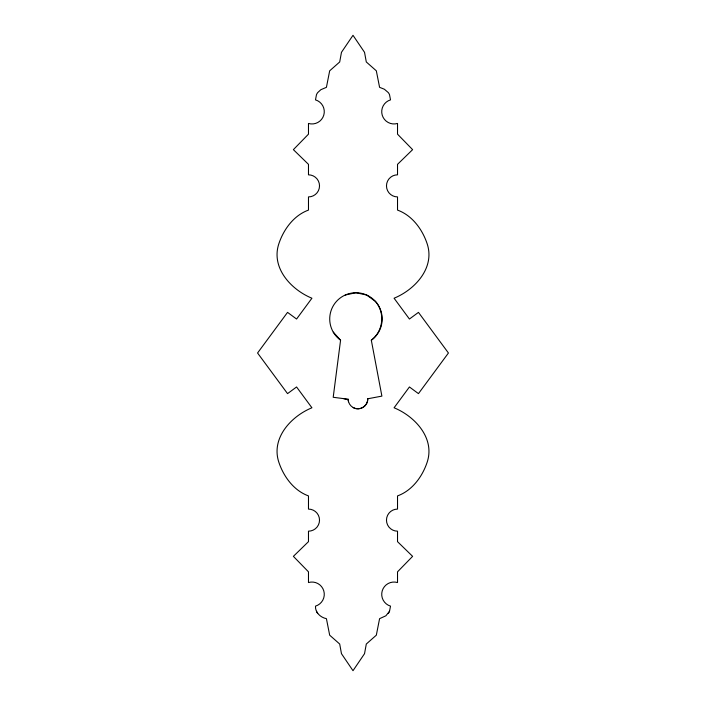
<?xml version="1.0" encoding="UTF-8"?>
<svg xmlns="http://www.w3.org/2000/svg" width="706" height="706" viewBox="0 0 706 706"><rect width="100%" height="100%" fill="white"/><g stroke="black" fill="none" stroke-linecap="round" stroke-linejoin="round"><path stroke-width="1.06" d="M345.269 295.002L355.948 292.734L366.617 295.002L375.451 301.427A26.228 26.228 0 0 1 371.312 340.213L381.893 396.11L367.755 398.784C368.126 406.029 359.469 411.289 353.212 407.6M371.312 340.213C383.376 331.105 385.326 312.873 375.451 301.427A26.228 26.228 0 0 0 336.444 301.427A26.228 26.228 0 0 0 340.574 340.213L333.206 397.284L348.12 399.208A9.822 9.822 0 0 0 358.154 408.809A9.822 9.822 0 0 0 367.755 398.784M389.527 611.272L390.515 606.127A12.302 12.302 0 0 1 382.228 590.834A12.302 12.302 0 0 1 397.522 582.547L397.522 571.834L412.613 556.354L397.522 541.652L397.522 531.177A11.04 11.04 0 0 1 386.482 520.128A11.04 11.04 0 0 1 397.522 509.088L397.522 495.903C412.216 490.608 422.453 476.506 427.209 462.086C435.09 438.091 414.899 416.337 394.08 407.777L409.427 386.967L418.455 393.63L448.434 353L418.455 312.37L409.427 319.033L394.08 298.223C414.899 289.663 435.09 267.909 427.209 243.914C422.453 229.494 412.216 215.392 397.522 210.097L397.522 196.912A11.04 11.04 0 0 1 386.482 185.872A11.04 11.04 0 0 1 397.522 174.823L397.522 164.348L412.613 149.646L397.522 134.166L397.522 123.453A12.302 12.302 0 0 1 382.228 115.166A12.302 12.302 0 0 1 390.515 99.873L389.527 94.728A10.564 10.564 0 0 0 388.3 92.592L384.364 89.23L379.581 87.332L376.324 70.821L366.299 61.969L364.534 52.315L353 35.3L341.466 52.315L339.701 61.969L329.676 70.821L326.419 87.332L320.842 89.706L317.7 92.592A10.564 10.564 0 0 0 316.473 94.728L315.485 99.873A12.302 12.302 0 0 1 323.772 115.166A12.302 12.302 0 0 1 308.478 123.453L308.478 134.166L293.387 149.646L308.478 164.348L308.478 174.823A11.04 11.04 0 0 1 319.518 185.872A11.04 11.04 0 0 1 308.478 196.912L308.478 210.097C293.784 215.392 283.547 229.494 278.791 243.914C270.91 267.909 291.101 289.663 311.92 298.223L296.573 319.033L287.545 312.37L257.566 353L287.545 393.63L296.573 386.967L311.92 407.777C291.101 416.337 270.91 438.091 278.791 462.086C283.547 476.506 293.784 490.608 308.478 495.903L308.478 509.088A11.04 11.04 0 0 1 319.518 520.128A11.04 11.04 0 0 1 308.478 531.177L308.478 541.652L293.387 556.354L308.478 571.834L308.478 582.547A12.302 12.302 0 0 1 323.772 590.834A12.302 12.302 0 0 1 315.485 606.127C315.07 612.508 320.515 617.485 326.419 618.668L329.676 635.179L339.701 644.031L341.466 653.685L353 670.7L364.534 653.685L366.299 644.031L376.324 635.179L379.581 618.668L385.9 615.782L389.527 611.272A10.564 10.564 0 0 1 388.3 613.408M343.654 398.634L348.208 399.755M333.258 332.111L340.574 340.213M348.12 399.208L348.508 401.74M317.7 613.408A10.564 10.564 0 0 1 316.473 611.272"/></g></svg>
